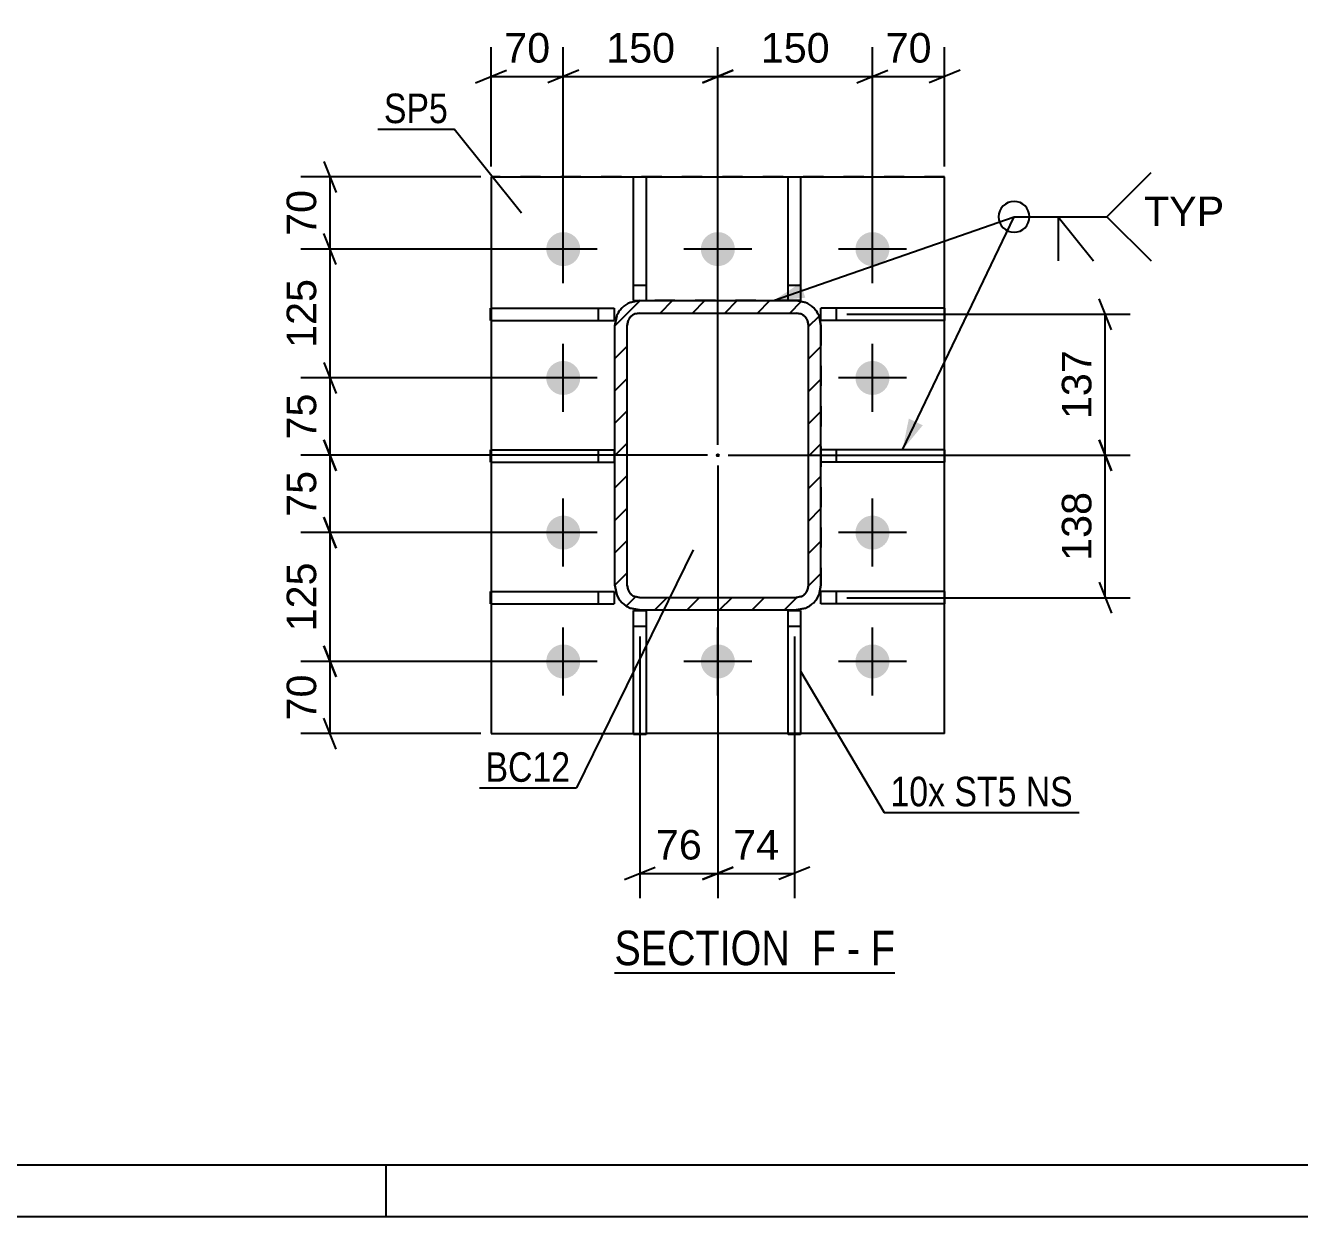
# Model space of a CAD drawing. Header units: millimetres. Extents: x 0 to 841, y 0 to 594.
# Drawn here: x 176 to 299.6, y 0 to 115.5 of the extents above; entities that cross this region are included whole.
import ezdxf

# ---------------------------------------------------------------- set-up
doc = ezdxf.new("R2010")
doc.units = ezdxf.units.MM
doc.linetypes.add('DXK_LINE_DOT2', pattern=[3.9198, 1.9599, -1.9599])
doc.linetypes.add('DXK_LINE_DOT3', pattern=[5.9187, 2.979, -0.9799, 0.9799, -0.9799])
doc.styles.add('Arial', font='arial.ttf', dxfattribs={"height": 0.2})
doc.styles.add('Arial Narrow', font='ARIALN.TTF', dxfattribs={"height": 0.2})

# ---------------------------------------------------------------- blocks, each defined once
blk = doc.blocks.new('Unknown-284856934-1127')
at = {"color": 5, "linetype": 'Continuous'}
for p, q in [((5, 5), (836, 5)), ((211, 0), (211, 5)), ((0, 0), (841, 0))]:
    blk.add_line(p, q, dxfattribs=at)
blk = doc.blocks.new('Unknown-284856934-16 - 5586')
at = {"color": 6, "linetype": 'Continuous'}
blk.add_line((233.14, 23.63), (260.35, 23.63), dxfattribs=at)
at = {"color": 0, "linetype": 'Continuous'}
for points in [[(251.24, 24.38), (251.24, 27.88), (233.14, 27.88), (233.14, 24.38)], [(254.64, 24.38), (254.64, 27.88), (252.29, 27.88), (252.29, 24.38)], [(256.96, 24.38), (256.96, 27.88), (255.69, 27.88), (255.69, 24.38)], [(260.35, 24.38), (260.35, 27.88), (258.01, 27.88), (258.01, 24.38)]]:
    blk.add_wipeout(points, dxfattribs=at)
at = {"color": 7, "linetype": 'Continuous', "style": 'Arial Narrow'}
for s, p in [('SECTION ', (233.14, 24.38)), ('F', (252.29, 24.38)), ('F', (258.01, 24.38)), ('-', (255.69, 24.38))]:
    blk.add_text(s, height=3.34, dxfattribs=at).set_placement(p)
blk = doc.blocks.new('Part-284856934-5630 - 5586')
at = {"color": 2, "linetype": 'Continuous'}
for p, q in [((235, 88.84), (235, 100.84)), ((235, 100.84), (236.2, 100.84)), ((236.2, 100.84), (236.2, 88.84)), ((235, 88.84), (235.57, 88.84))]:
    blk.add_line(p, q, dxfattribs=at)
at = {"color": 7, "linetype": 'DXK_LINE_DOT2'}
for p, q in [((235, 90.34), (236.2, 90.34)), ((235.57, 88.84), (236.2, 88.84))]:
    blk.add_line(p, q, dxfattribs=at)
blk = doc.blocks.new('Part-284856934-5610 - 5586')
at = {"color": 2, "linetype": 'Continuous'}
for p, q in [((221.17, 100.84), (221.17, 88.12)), ((221.17, 100.84), (265.17, 100.84)), ((265.17, 46.84), (265.17, 100.84)), ((221.17, 86.92), (221.17, 74.37)), ((221.17, 73.17), (221.17, 60.62)), ((221.17, 59.42), (221.17, 46.84)), ((221.17, 46.84), (235, 46.84)), ((250, 46.84), (236.2, 46.84)), ((265.17, 46.84), (251.2, 46.84))]:
    blk.add_line(p, q, dxfattribs=at)
at = {"color": 7, "linetype": 'DXK_LINE_DOT2'}
for p, q in [((265.17, 100.84), (221.17, 100.84)), ((221.17, 88.12), (221.17, 86.92)), ((221.17, 74.37), (221.17, 73.17)), ((221.17, 60.62), (221.17, 59.42)), ((235, 46.84), (236.2, 46.84)), ((251.2, 46.84), (250, 46.84))]:
    blk.add_line(p, q, dxfattribs=at)
blk = doc.blocks.new('Part-284856934-5602 - 5586')
at = {"linetype": 'Continuous'}
h = blk.add_hatch(dxfattribs=at)
h.set_pattern_fill('', scale=0.7, style=0, pattern_type=0)
h.set_pattern_definition([(45, (233.1748, 61.2416), (-1.57154, 1.57154), [])])
h.paths.add_polyline_path([(233.17, 86.44), (233.17, 61.24), (233.36, 60.32), (233.88, 59.54), (234.66, 59.02), (235.57, 58.84), (250.77, 58.84), (251.69, 59.02), (252.47, 59.54), (252.99, 60.32), (253.17, 61.24), (253.17, 86.44), (252.99, 87.36), (252.47, 88.14), (251.69, 88.66), (250.77, 88.84), (235.57, 88.84), (234.66, 88.66), (233.88, 88.14), (233.36, 87.36)])
h.paths.add_polyline_path([(234.73, 87.29), (235.12, 87.55), (235.57, 87.64), (250.77, 87.64), (251.23, 87.55), (251.62, 87.29), (251.88, 86.9), (251.97, 86.44), (251.97, 61.24), (251.88, 60.78), (251.62, 60.39), (251.23, 60.13), (250.77, 60.04), (235.57, 60.04), (235.12, 60.13), (234.73, 60.39), (234.47, 60.78), (234.37, 61.24), (234.37, 86.44), (234.47, 86.9)])
blk.add_hatch(color=246, dxfattribs=at).paths.add_polyline_path([(243.17, 73.74, -1), (243.17, 73.94, -1)])
at = {"color": 7, "linetype": 'DXK_LINE_DOT2'}
for p, q in [((234.66, 88.66), (235.57, 88.84)), ((250.77, 88.84), (235.57, 88.84)), ((250.77, 88.84), (251.69, 88.66)), ((233.17, 86.44), (233.36, 87.36)), ((234.47, 86.9), (234.37, 86.44)), ((235.57, 87.64), (235.12, 87.55)), ((235.57, 87.64), (250.77, 87.64)), ((251.23, 87.55), (250.77, 87.64)), ((251.97, 86.44), (251.88, 86.9)), ((252.99, 87.36), (253.17, 86.44)), ((233.17, 61.24), (233.17, 86.44)), ((234.37, 61.24), (234.37, 86.44)), ((251.97, 61.24), (251.97, 86.44)), ((253.17, 86.44), (253.17, 61.24)), ((233.36, 60.32), (233.17, 61.24)), ((234.37, 61.24), (234.47, 60.78)), ((251.88, 60.78), (251.97, 61.24)), ((253.17, 61.24), (252.99, 60.32)), ((235.12, 60.13), (235.57, 60.04)), ((235.57, 60.04), (250.77, 60.04)), ((250.77, 60.04), (251.23, 60.13)), ((235.57, 58.84), (234.66, 59.02)), ((235.57, 58.84), (250.77, 58.84)), ((251.69, 59.02), (250.77, 58.84))]:
    blk.add_line(p, q, dxfattribs=at)
at = {"color": 2, "linetype": 'Continuous'}
for p, q in [((235.57, 88.84), (234.66, 88.66)), ((235.57, 88.84), (250.77, 88.84)), ((251.69, 88.66), (250.77, 88.84)), ((233.36, 87.36), (233.17, 86.44)), ((234.37, 86.44), (234.47, 86.9)), ((235.12, 87.55), (235.57, 87.64)), ((235.57, 87.64), (250.77, 87.64)), ((250.77, 87.64), (251.23, 87.55)), ((251.88, 86.9), (251.97, 86.44)), ((253.17, 86.44), (252.99, 87.36)), ((233.17, 61.24), (233.17, 86.44)), ((234.37, 61.24), (234.37, 86.44)), ((251.97, 61.24), (251.97, 86.44)), ((253.17, 61.24), (253.17, 86.44)), ((233.17, 61.24), (233.36, 60.32)), ((234.47, 60.78), (234.37, 61.24)), ((251.97, 61.24), (251.88, 60.78)), ((252.99, 60.32), (253.17, 61.24)), ((235.57, 60.04), (235.12, 60.13)), ((235.57, 60.04), (250.77, 60.04)), ((251.23, 60.13), (250.77, 60.04)), ((234.66, 59.02), (235.57, 58.84)), ((235.57, 58.84), (250.77, 58.84)), ((250.77, 58.84), (251.69, 59.02))]:
    blk.add_line(p, q, dxfattribs=at)
at = {"color": 7, "linetype": 'DXK_LINE_DOT3'}
blk.add_line((243.17, 73.84), (243.17, 73.84), dxfattribs=at)
at = {"color": 246, "linetype": 'DXK_LINE_DOT2'}
blk.add_line((243.17, 73.84), (243.17, 73.84), dxfattribs=at)
at = {"color": 246, "linetype": 'Continuous'}
blk.add_circle((243.17, 73.84), 0.1, dxfattribs=at)
at = {"color": 7, "linetype": 'DXK_LINE_DOT2'}
for centre, radius, start, end in [((235.57, 86.44), 2.4, 112.5, 157.5), ((250.77, 86.44), 2.4, 22.5, 67.5), ((235.57, 86.44), 1.2, 112.5, 157.5), ((250.77, 86.44), 1.2, 22.5, 67.5), ((235.57, 61.24), 1.2, 202.5, 247.5), ((250.77, 61.24), 1.2, 292.5, 337.5), ((235.57, 61.24), 2.4, 202.5, 247.5), ((250.77, 61.24), 2.4, 292.5, 337.5)]:
    blk.add_arc(centre, radius, start, end, dxfattribs=at)
at = {"color": 2, "linetype": 'Continuous'}
for centre, radius, start, end in [((235.57, 86.44), 2.4, 112.5, 157.5), ((250.77, 86.44), 2.4, 22.5, 67.5), ((235.57, 86.44), 1.2, 112.5, 157.5), ((250.77, 86.44), 1.2, 22.5, 67.5), ((235.57, 61.24), 1.2, 202.5, 247.5), ((250.77, 61.24), 1.2, 292.5, 337.5), ((235.57, 61.24), 2.4, 202.5, 247.5), ((250.77, 61.24), 2.4, 292.5, 337.5)]:
    blk.add_arc(centre, radius, start, end, dxfattribs=at)
blk = doc.blocks.new('Part-284856934-5615 - 5586')
at = {"color": 2, "linetype": 'Continuous'}
for p, q in [((250, 46.77), (250, 58.77)), ((250, 58.77), (251.2, 58.77)), ((251.2, 58.77), (251.2, 46.77)), ((251.2, 46.77), (250, 46.77))]:
    blk.add_line(p, q, dxfattribs=at)
at = {"color": 7, "linetype": 'DXK_LINE_DOT2'}
blk.add_line((250, 57.27), (251.2, 57.27), dxfattribs=at)
blk = doc.blocks.new('Part-284856934-5620 - 5586')
at = {"color": 2, "linetype": 'Continuous'}
for p, q in [((235, 46.77), (235, 58.77)), ((235, 58.77), (236.2, 58.77)), ((236.2, 58.77), (236.2, 46.77)), ((236.2, 46.77), (235, 46.77))]:
    blk.add_line(p, q, dxfattribs=at)
at = {"color": 7, "linetype": 'DXK_LINE_DOT2'}
blk.add_line((235, 57.27), (236.2, 57.27), dxfattribs=at)
blk = doc.blocks.new('Part-284856934-5625 - 5586')
at = {"color": 2, "linetype": 'Continuous'}
for p, q in [((250, 88.84), (250, 100.84)), ((250, 100.84), (251.2, 100.84)), ((251.2, 100.84), (251.2, 88.84)), ((251.2, 88.84), (250.77, 88.84))]:
    blk.add_line(p, q, dxfattribs=at)
at = {"color": 7, "linetype": 'DXK_LINE_DOT2'}
for p, q in [((250, 90.34), (251.2, 90.34)), ((250.77, 88.84), (250, 88.84))]:
    blk.add_line(p, q, dxfattribs=at)
blk = doc.blocks.new('Part-284856934-5635 - 5586')
at = {"color": 2, "linetype": 'Continuous'}
for p, q in [((221.1, 73.17), (221.1, 74.37)), ((221.1, 74.37), (233.1, 74.37)), ((233.1, 74.37), (233.1, 73.17)), ((221.1, 73.17), (233.1, 73.17))]:
    blk.add_line(p, q, dxfattribs=at)
at = {"color": 7, "linetype": 'DXK_LINE_DOT2'}
blk.add_line((231.6, 73.17), (231.6, 74.37), dxfattribs=at)
blk = doc.blocks.new('Part-284856934-5640 - 5586')
at = {"color": 2, "linetype": 'Continuous'}
for p, q in [((221.1, 86.92), (221.1, 88.12)), ((221.1, 88.12), (233.1, 88.12)), ((233.1, 88.12), (233.1, 86.92)), ((221.1, 86.92), (233.1, 86.92))]:
    blk.add_line(p, q, dxfattribs=at)
at = {"color": 7, "linetype": 'DXK_LINE_DOT2'}
blk.add_line((231.6, 86.92), (231.6, 88.12), dxfattribs=at)
blk = doc.blocks.new('Part-284856934-5645 - 5586')
at = {"color": 2, "linetype": 'Continuous'}
for p, q in [((221.1, 59.42), (221.1, 60.62)), ((221.1, 60.62), (233.1, 60.62)), ((233.1, 60.62), (233.1, 59.42)), ((221.1, 59.42), (233.1, 59.42))]:
    blk.add_line(p, q, dxfattribs=at)
at = {"color": 7, "linetype": 'DXK_LINE_DOT2'}
blk.add_line((231.6, 59.42), (231.6, 60.62), dxfattribs=at)
blk = doc.blocks.new('Part-284856934-5650 - 5586')
at = {"color": 2, "linetype": 'Continuous'}
for p, q in [((265.17, 74.37), (253.17, 74.37)), ((265.17, 74.37), (265.17, 73.17)), ((265.17, 73.17), (253.17, 73.17))]:
    blk.add_line(p, q, dxfattribs=at)
at = {"color": 7, "linetype": 'DXK_LINE_DOT2'}
for p, q in [((253.17, 74.37), (253.17, 73.17)), ((254.67, 73.17), (254.67, 74.37))]:
    blk.add_line(p, q, dxfattribs=at)
blk = doc.blocks.new('Part-284856934-5655 - 5586')
at = {"color": 2, "linetype": 'Continuous'}
for p, q in [((265.17, 88.12), (253.17, 88.12)), ((253.17, 86.92), (253.17, 88.12)), ((265.17, 88.12), (265.17, 86.92)), ((265.17, 86.92), (253.17, 86.92))]:
    blk.add_line(p, q, dxfattribs=at)
at = {"color": 7, "linetype": 'DXK_LINE_DOT2'}
blk.add_line((254.67, 86.92), (254.67, 88.12), dxfattribs=at)
blk = doc.blocks.new('Part-284856934-5660 - 5586')
at = {"color": 2, "linetype": 'Continuous'}
for p, q in [((265.17, 60.62), (253.17, 60.62)), ((253.17, 59.42), (253.17, 60.62)), ((265.17, 60.62), (265.17, 59.42)), ((265.17, 59.42), (253.17, 59.42))]:
    blk.add_line(p, q, dxfattribs=at)
at = {"color": 7, "linetype": 'DXK_LINE_DOT2'}
blk.add_line((254.67, 59.42), (254.67, 60.62), dxfattribs=at)
blk = doc.blocks.new('Bolt-284856934-5716 - 5586')
at = {"linetype": 'Continuous'}
for points in [[(226.52, 93.84, -1), (229.82, 93.84, -1)], [(241.52, 93.84, -1), (244.82, 93.84, -1)], [(256.52, 93.84, -1), (259.82, 93.84, -1)], [(226.52, 81.34, -1), (229.82, 81.34, -1)], [(256.52, 81.34, -1), (259.82, 81.34, -1)], [(226.52, 66.34, -1), (229.82, 66.34, -1)], [(256.52, 66.34, -1), (259.82, 66.34, -1)], [(226.52, 53.84, -1), (229.82, 53.84, -1)], [(241.52, 53.84, -1), (244.82, 53.84, -1)], [(256.52, 53.84, -1), (259.82, 53.84, -1)]]:
    blk.add_hatch(color=1, dxfattribs=at).paths.add_polyline_path(points)
at = {"color": 1, "linetype": 'Continuous'}
for p, q in [((228.17, 90.54), (228.17, 97.14)), ((243.17, 90.54), (243.17, 97.14)), ((258.17, 90.54), (258.17, 97.14)), ((231.47, 93.84), (224.87, 93.84)), ((246.47, 93.84), (239.87, 93.84)), ((261.47, 93.84), (254.87, 93.84)), ((228.17, 78.04), (228.17, 84.64)), ((258.17, 78.04), (258.17, 84.64)), ((231.47, 81.34), (224.87, 81.34)), ((261.47, 81.34), (254.87, 81.34)), ((228.17, 63.04), (228.17, 69.64)), ((258.17, 63.04), (258.17, 69.64)), ((231.47, 66.34), (224.87, 66.34)), ((261.47, 66.34), (254.87, 66.34)), ((228.17, 50.54), (228.17, 57.14)), ((243.17, 50.54), (243.17, 57.14)), ((258.17, 50.54), (258.17, 57.14)), ((231.47, 53.84), (224.87, 53.84)), ((246.47, 53.84), (239.87, 53.84)), ((261.47, 53.84), (254.87, 53.84))]:
    blk.add_line(p, q, dxfattribs=at)
blk = doc.blocks.new('StraightDimension-284856934-13557 - 5586')
at = {"color": 7, "linetype": 'Continuous'}
for p, q in [((206.15, 92.34), (204.95, 95.34)), ((227.17, 93.84), (202.7, 93.84)), ((205.55, 81.34), (205.55, 93.84)), ((204.95, 82.84), (206.15, 79.84)), ((227.17, 81.34), (202.7, 81.34))]:
    blk.add_line(p, q, dxfattribs=at)
at = {"color": 0}
blk.add_wipeout([(204.8, 91.53), (200.6, 91.53), (200.6, 83.66), (204.8, 83.66)], dxfattribs=at)
at = {"color": 3, "style": 'Arial'}
blk.add_text('125', height=2.865, rotation=90.0002, dxfattribs=at).set_placement((204.2, 84.26))
blk = doc.blocks.new('StraightDimension-284856934-13561 - 5586')
at = {"color": 7, "linetype": 'Continuous'}
for p, q in [((204.95, 55.34), (206.15, 52.34)), ((227.17, 53.84), (202.7, 53.84)), ((205.55, 46.84), (205.55, 53.84)), ((206.15, 45.34), (204.95, 48.34)), ((220.17, 46.84), (202.7, 46.84))]:
    blk.add_line(p, q, dxfattribs=at)
at = {"color": 0}
blk.add_wipeout([(204.8, 53.17), (200.6, 53.17), (200.6, 47.52), (204.8, 47.52)], dxfattribs=at)
at = {"color": 3, "style": 'Arial'}
blk.add_text('70', height=2.865, rotation=90.0002, dxfattribs=at).set_placement((204.2, 48.12))
blk = doc.blocks.new('StraightDimension-284856934-5761 - 5586')
at = {"color": 7, "linetype": 'Continuous'}
for p, q in [((243.17, 74.84), (243.17, 113.43)), ((258.17, 94.84), (258.17, 113.43)), ((244.67, 111.18), (241.67, 109.98)), ((243.17, 110.58), (258.17, 110.58)), ((256.67, 109.98), (259.67, 111.18))]:
    blk.add_line(p, q, dxfattribs=at)
at = {"color": 0}
blk.add_wipeout([(254.61, 111.33), (254.61, 115.53), (246.74, 115.53), (246.74, 111.33)], dxfattribs=at)
at = {"color": 3, "style": 'Arial'}
blk.add_text('150', height=2.865, dxfattribs=at).set_placement((247.34, 111.93))
blk = doc.blocks.new('StraightDimension-284856934-5750 - 5586')
at = {"color": 7, "linetype": 'Continuous'}
for p, q in [((228.17, 94.84), (228.17, 113.43)), ((243.17, 74.84), (243.17, 113.43)), ((229.67, 111.18), (226.67, 109.98)), ((228.17, 110.58), (243.17, 110.58)), ((241.67, 109.98), (244.67, 111.18))]:
    blk.add_line(p, q, dxfattribs=at)
at = {"color": 0}
blk.add_wipeout([(239.61, 111.33), (239.61, 115.53), (231.74, 115.53), (231.74, 111.33)], dxfattribs=at)
at = {"color": 3, "style": 'Arial'}
blk.add_text('150', height=2.865, dxfattribs=at).set_placement((232.34, 111.93))
blk = doc.blocks.new('StraightDimension-284856934-5725 - 5586')
at = {"color": 7, "linetype": 'Continuous'}
for p, q in [((281.36, 72.34), (280.16, 75.34)), ((244.17, 73.84), (283.16, 73.84)), ((280.76, 60.02), (280.76, 73.84)), ((280.16, 61.52), (281.36, 58.52)), ((255.67, 60.02), (283.16, 60.02))]:
    blk.add_line(p, q, dxfattribs=at)
at = {"color": 0}
blk.add_wipeout([(280.01, 70.87), (275.81, 70.87), (275.81, 63), (280.01, 63)], dxfattribs=at)
at = {"color": 3, "style": 'Arial'}
blk.add_text('138', height=2.865, rotation=90.0002, dxfattribs=at).set_placement((279.41, 63.6))
blk = doc.blocks.new('StraightDimension-284856934-5732 - 5586')
at = {"color": 7, "linetype": 'Continuous'}
for p, q in [((281.36, 86.02), (280.16, 89.02)), ((255.67, 87.52), (283.16, 87.52)), ((280.76, 73.84), (280.76, 87.52)), ((280.16, 75.34), (281.36, 72.34)), ((244.17, 73.84), (283.16, 73.84))]:
    blk.add_line(p, q, dxfattribs=at)
at = {"color": 0}
blk.add_wipeout([(280.01, 84.62), (275.81, 84.62), (275.81, 76.75), (280.01, 76.75)], dxfattribs=at)
at = {"color": 3, "style": 'Arial'}
blk.add_text('137', height=2.865, rotation=90.0002, dxfattribs=at).set_placement((279.41, 77.35))
blk = doc.blocks.new('StraightDimension-284856934-5740 - 5586')
at = {"color": 7, "linetype": 'Continuous'}
for p, q in [((221.17, 101.84), (221.17, 113.43)), ((228.17, 94.84), (228.17, 113.43)), ((219.67, 109.98), (222.67, 111.18)), ((221.17, 110.58), (228.17, 110.58)), ((229.67, 111.18), (226.67, 109.98))]:
    blk.add_line(p, q, dxfattribs=at)
at = {"color": 0}
blk.add_wipeout([(227.5, 111.33), (227.5, 115.53), (221.85, 115.53), (221.85, 111.33)], dxfattribs=at)
at = {"color": 3, "style": 'Arial'}
blk.add_text('70', height=2.865, dxfattribs=at).set_placement((222.45, 111.93))
blk = doc.blocks.new('StraightDimension-284856934-13558 - 5586')
at = {"color": 7, "linetype": 'Continuous'}
for p, q in [((204.95, 82.84), (206.15, 79.84)), ((227.17, 81.34), (202.7, 81.34)), ((205.55, 73.84), (205.55, 81.34)), ((206.15, 72.34), (204.95, 75.34)), ((242.17, 73.84), (202.7, 73.84))]:
    blk.add_line(p, q, dxfattribs=at)
at = {"color": 0}
blk.add_wipeout([(204.8, 80.42), (200.6, 80.42), (200.6, 74.77), (204.8, 74.77)], dxfattribs=at)
at = {"color": 3, "style": 'Arial'}
blk.add_text('75', height=2.865, rotation=90.0002, dxfattribs=at).set_placement((204.2, 75.37))
blk = doc.blocks.new('StraightDimension-284856934-5772 - 5586')
at = {"color": 7, "linetype": 'Continuous'}
for p, q in [((258.17, 94.84), (258.17, 113.43)), ((265.17, 101.84), (265.17, 113.43)), ((256.67, 109.98), (259.67, 111.18)), ((258.17, 110.58), (265.17, 110.58)), ((266.67, 111.18), (263.67, 109.98))]:
    blk.add_line(p, q, dxfattribs=at)
at = {"color": 0}
blk.add_wipeout([(264.5, 111.33), (264.5, 115.53), (258.85, 115.53), (258.85, 111.33)], dxfattribs=at)
at = {"color": 3, "style": 'Arial'}
blk.add_text('70', height=2.865, dxfattribs=at).set_placement((259.45, 111.93))
blk = doc.blocks.new('StraightDimension-284856934-5838 - 5586')
at = {"color": 7, "linetype": 'Continuous'}
for p, q in [((243.17, 72.84), (243.17, 30.88)), ((235.6, 56.27), (235.6, 30.88)), ((234.1, 32.68), (237.1, 33.88)), ((244.67, 33.88), (241.67, 32.68)), ((235.6, 33.28), (243.17, 33.28))]:
    blk.add_line(p, q, dxfattribs=at)
at = {"color": 0}
blk.add_wipeout([(242.21, 34.03), (242.21, 38.23), (236.56, 38.23), (236.56, 34.03)], dxfattribs=at)
at = {"color": 3, "style": 'Arial'}
blk.add_text('76', height=2.865, dxfattribs=at).set_placement((237.16, 34.63))
blk = doc.blocks.new('StraightDimension-284856934-5845 - 5586')
at = {"color": 7, "linetype": 'Continuous'}
for p, q in [((243.17, 72.84), (243.17, 30.88)), ((250.6, 56.27), (250.6, 30.88)), ((241.67, 32.68), (244.67, 33.88)), ((252.1, 33.88), (249.1, 32.68)), ((243.17, 33.28), (250.6, 33.28))]:
    blk.add_line(p, q, dxfattribs=at)
at = {"color": 0}
blk.add_wipeout([(249.71, 34.03), (249.71, 38.23), (244.06, 38.23), (244.06, 34.03)], dxfattribs=at)
at = {"color": 3, "style": 'Arial'}
blk.add_text('74', height=2.865, dxfattribs=at).set_placement((244.66, 34.63))
blk = doc.blocks.new('StraightDimension-284856934-13556 - 5586')
at = {"color": 7, "linetype": 'Continuous'}
for p, q in [((204.95, 102.34), (206.15, 99.34)), ((220.17, 100.84), (202.7, 100.84)), ((205.55, 93.84), (205.55, 100.84)), ((206.15, 92.34), (204.95, 95.34)), ((227.17, 93.84), (202.7, 93.84))]:
    blk.add_line(p, q, dxfattribs=at)
at = {"color": 0}
blk.add_wipeout([(204.8, 100.17), (200.6, 100.17), (200.6, 94.52), (204.8, 94.52)], dxfattribs=at)
at = {"color": 3, "style": 'Arial'}
blk.add_text('70', height=2.865, rotation=90.0002, dxfattribs=at).set_placement((204.2, 95.12))
blk = doc.blocks.new('StraightDimension-284856934-13559 - 5586')
at = {"color": 7, "linetype": 'Continuous'}
for p, q in [((204.95, 75.34), (206.15, 72.34)), ((242.17, 73.84), (202.7, 73.84)), ((205.55, 66.34), (205.55, 73.84)), ((206.15, 64.84), (204.95, 67.84)), ((227.17, 66.34), (202.7, 66.34))]:
    blk.add_line(p, q, dxfattribs=at)
at = {"color": 0}
blk.add_wipeout([(204.8, 72.92), (200.6, 72.92), (200.6, 67.27), (204.8, 67.27)], dxfattribs=at)
at = {"color": 3, "style": 'Arial'}
blk.add_text('75', height=2.865, rotation=90.0002, dxfattribs=at).set_placement((204.2, 67.87))
blk = doc.blocks.new('StraightDimension-284856934-13560 - 5586')
at = {"color": 7, "linetype": 'Continuous'}
for p, q in [((204.95, 67.84), (206.15, 64.84)), ((227.17, 66.34), (202.7, 66.34)), ((205.55, 53.84), (205.55, 66.34)), ((206.15, 52.34), (204.95, 55.34)), ((227.17, 53.84), (202.7, 53.84))]:
    blk.add_line(p, q, dxfattribs=at)
at = {"color": 0}
blk.add_wipeout([(204.8, 64.03), (200.6, 64.03), (200.6, 56.16), (204.8, 56.16)], dxfattribs=at)
at = {"color": 3, "style": 'Arial'}
blk.add_text('125', height=2.865, rotation=90.0002, dxfattribs=at).set_placement((204.2, 56.76))
blk = doc.blocks.new('Mark-284856934-5606 - 5586')
at = {"color": 0}
blk.add_wipeout([(216.98, 106.06), (216.98, 109.06), (210.77, 109.06), (210.77, 106.06)], dxfattribs=at)
blk.add_wipeout([(216.98, 106.06), (216.98, 109.06), (210.77, 109.06), (210.77, 106.06)], dxfattribs=at)
at = {"color": 30, "linetype": 'Continuous'}
for p in [(210.17, 105.46), (224.11, 97.32)]:
    blk.add_line(p, (217.58, 105.46), dxfattribs=at)
at = {"color": 3, "style": 'Arial Narrow'}
blk.add_text('SP5', height=2.863, dxfattribs=at).set_placement((210.77, 106.06))
blk = doc.blocks.new('Mark-284856934-5598 - 5586')
at = {"color": 0}
blk.add_wipeout([(228.85, 42.17), (228.85, 45.17), (220.63, 45.17), (220.63, 42.17)], dxfattribs=at)
blk.add_wipeout([(228.85, 42.17), (228.85, 45.17), (220.63, 45.17), (220.63, 42.17)], dxfattribs=at)
at = {"color": 30, "linetype": 'Continuous'}
for p in [(240.76, 64.66), (220.03, 41.57)]:
    blk.add_line(p, (229.45, 41.57), dxfattribs=at)
at = {"color": 3, "style": 'Arial Narrow'}
blk.add_text('BC12', height=2.863, dxfattribs=at).set_placement((220.63, 42.17))
blk = doc.blocks.new('WeldMark-284856934-5852 - 5586')
at = {"linetype": 'Continuous'}
for points in [[(251.66, 89.12), (248.58, 88.84), (251.17, 90.54)], [(263.05, 76.75), (261.08, 74.37), (261.7, 77.4)]]:
    blk.add_hatch(color=30, dxfattribs=at).paths.add_polyline_path(points)
at = {"color": 30, "linetype": 'Continuous'}
for p, q in [((248.58, 88.84), (271.91, 96.97)), ((261.08, 74.37), (271.91, 96.97)), ((271.91, 96.97), (280.91, 96.97))]:
    blk.add_line(p, q, dxfattribs=at)
at = {"color": 3, "linetype": 'Continuous'}
for q in [(279.62, 92.69), (276.2, 92.69)]:
    blk.add_line((276.2, 96.97), q, dxfattribs=at)
for start, end in [(90, 270), (270, 90)]:
    blk.add_arc((271.91, 96.97), 1.5, start, end, dxfattribs=at)
at = {"color": 0, "linetype": 'Continuous'}
blk.add_wipeout([(292.29, 96.07), (292.29, 99.07), (284.51, 99.07), (284.51, 96.07)], dxfattribs=at)
blk.add_wipeout([(292.29, 96.07), (292.29, 99.07), (284.51, 99.07), (284.51, 96.07)], dxfattribs=at)
at = {"color": 3, "linetype": 'Continuous'}
for q in [(285.2, 101.26), (285.2, 92.69)]:
    blk.add_line((280.91, 96.97), q, dxfattribs=at)
at = {"color": 3, "linetype": 'Continuous', "style": 'Arial'}
blk.add_text('TYP', height=2.865, dxfattribs=at).set_placement((284.51, 96.07))
blk = doc.blocks.new('MarkSet-284856934-5879 - 5586')
at = {"color": 0}
for points in [[(265.22, 39.79), (265.22, 42.79), (259.92, 42.79), (259.92, 39.79)], [(272.14, 39.79), (272.14, 42.79), (266.12, 42.79), (266.12, 39.79)], [(277.61, 39.79), (277.61, 42.79), (273.04, 42.79), (273.04, 39.79)]]:
    blk.add_wipeout(points, dxfattribs=at)
for points in [[(265.22, 39.79), (265.22, 42.79), (259.92, 42.79), (259.92, 39.79)], [(272.14, 39.79), (272.14, 42.79), (266.12, 42.79), (266.12, 39.79)], [(277.61, 39.79), (277.61, 42.79), (273.04, 42.79), (273.04, 39.79)]]:
    blk.add_wipeout(points, dxfattribs=at)
at = {"color": 30, "linetype": 'Continuous'}
for p, q in [((251.2, 52.91), (259.32, 39.19)), ((259.32, 39.19), (278.21, 39.19))]:
    blk.add_line(p, q, dxfattribs=at)
at = {"color": 3, "style": 'Arial Narrow'}
for s, p in [('10x', (259.92, 39.79)), ('ST5', (266.12, 39.79)), ('NS', (273.04, 39.79))]:
    blk.add_text(s, height=2.863, dxfattribs=at).set_placement(p)

msp = doc.modelspace()

# ---------------------------------------------------------------- block references
for name in ['Unknown-284856934-1127', 'Part-284856934-5610 - 5586', 'Part-284856934-5630 - 5586', 'Part-284856934-5625 - 5586', 'Bolt-284856934-5716 - 5586', 'Part-284856934-5640 - 5586', 'Part-284856934-5602 - 5586', 'Part-284856934-5655 - 5586', 'Part-284856934-5635 - 5586', 'Part-284856934-5650 - 5586', 'Part-284856934-5645 - 5586', 'Part-284856934-5660 - 5586', 'Part-284856934-5620 - 5586', 'Part-284856934-5615 - 5586']:
    msp.add_blockref(name, (0, 0))

# ---------------------------------------------------------------- next in the draw order: block references
for name in ['StraightDimension-284856934-5761 - 5586', 'StraightDimension-284856934-13557 - 5586', 'StraightDimension-284856934-13561 - 5586', 'Unknown-284856934-16 - 5586']:
    msp.add_blockref(name, (0, 0))

# ---------------------------------------------------------------- next in the draw order: block references
for name in ['StraightDimension-284856934-5750 - 5586', 'StraightDimension-284856934-5772 - 5586']:
    msp.add_blockref(name, (0, 0))

# ---------------------------------------------------------------- next in the draw order: block references
for name in ['StraightDimension-284856934-5740 - 5586', 'StraightDimension-284856934-13558 - 5586', 'StraightDimension-284856934-5725 - 5586']:
    msp.add_blockref(name, (0, 0))

# ---------------------------------------------------------------- next in the draw order: block references
for name in ['StraightDimension-284856934-13556 - 5586', 'StraightDimension-284856934-5732 - 5586']:
    msp.add_blockref(name, (0, 0))

# ---------------------------------------------------------------- next in the draw order: block references
for name in ['Mark-284856934-5606 - 5586', 'WeldMark-284856934-5852 - 5586', 'StraightDimension-284856934-5838 - 5586']:
    msp.add_blockref(name, (0, 0))

# ---------------------------------------------------------------- next in the draw order: block references
msp.add_blockref('StraightDimension-284856934-5845 - 5586', (0, 0))

# ---------------------------------------------------------------- next in the draw order: block references
for name in ['StraightDimension-284856934-13559 - 5586', 'MarkSet-284856934-5879 - 5586']:
    msp.add_blockref(name, (0, 0))

# ---------------------------------------------------------------- next in the draw order: block references
msp.add_blockref('StraightDimension-284856934-13560 - 5586', (0, 0))

# ---------------------------------------------------------------- next in the draw order: block references
msp.add_blockref('Mark-284856934-5598 - 5586', (0, 0))

doc.saveas('drawing.dxf')
